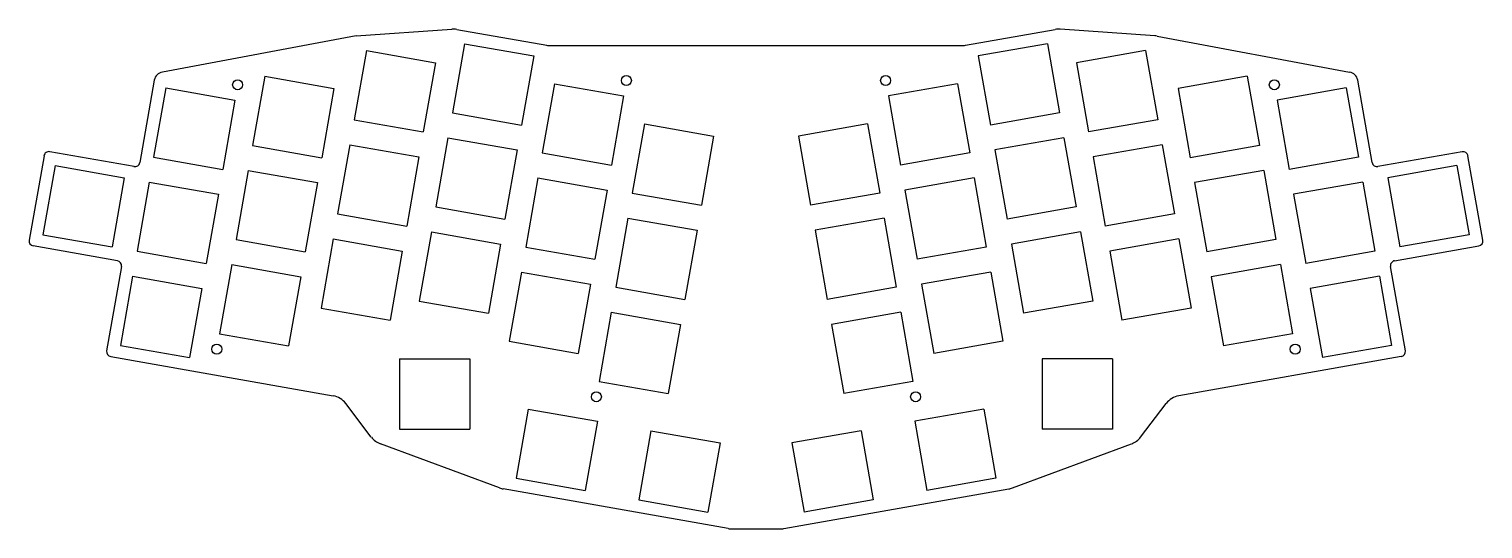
# Model space of a CAD drawing. Header units: millimetres. Extents: x 6 to 296, y 3 to 102.
import ezdxf

# ---------------------------------------------------------------- set-up
doc = ezdxf.new("R2010")
doc.units = ezdxf.units.MM
doc.header["$MEASUREMENT"] = 0
doc.layers.add('Outline', color=7, linetype='Continuous')

msp = doc.modelspace()

# ---------------------------------------------------------------- linework, layer by layer
at = {"color": 7, "true_color": 0xffffff}
for p, q in [((92.68, 99.51), (90.25, 85.73)), ((92.68, 99.51), (106.47, 97.08)), ((208.91, 99.51), (195.13, 97.08)), ((208.91, 99.51), (211.34, 85.73)), ((73.09, 98.13), (70.66, 84.35)), ((73.09, 98.13), (86.88, 95.7)), ((86.88, 95.7), (84.45, 81.91)), ((106.47, 97.08), (104.04, 83.3)), ((195.13, 97.08), (197.56, 83.3)), ((228.5, 98.13), (214.71, 95.7)), ((214.71, 95.7), (217.14, 81.91)), ((228.5, 98.13), (230.93, 84.35)), ((52.84, 93), (50.41, 79.21)), ((52.84, 93), (66.63, 90.57)), ((248.75, 93), (234.96, 90.57)), ((248.75, 93), (251.18, 79.21)), ((33.09, 90.68), (30.66, 76.89)), ((33.09, 90.68), (46.88, 88.25)), ((66.63, 90.57), (64.2, 76.78)), ((110.61, 91.52), (108.18, 77.73)), ((110.61, 91.52), (124.4, 89.09)), ((190.98, 91.52), (177.19, 89.09)), ((190.98, 91.52), (193.41, 77.73)), ((234.96, 90.57), (237.39, 76.78)), ((268.5, 90.68), (254.72, 88.25)), ((268.5, 90.68), (270.93, 76.89)), ((46.88, 88.25), (44.45, 74.46)), ((124.4, 89.09), (121.97, 75.3)), ((177.19, 89.09), (179.62, 75.3)), ((254.72, 88.25), (257.15, 74.46)), ((70.66, 84.35), (84.45, 81.91)), ((90.25, 85.73), (104.04, 83.3)), ((211.34, 85.73), (197.56, 83.3)), ((230.93, 84.35), (217.14, 81.91)), ((128.55, 83.52), (126.12, 69.73)), ((128.55, 83.52), (142.33, 81.09)), ((173.05, 83.52), (159.26, 81.09)), ((173.05, 83.52), (175.48, 69.73)), ((50.41, 79.21), (64.2, 76.78)), ((69.78, 79.37), (67.35, 65.58)), ((69.78, 79.37), (83.57, 76.94)), ((89.37, 80.75), (86.94, 66.97)), ((89.37, 80.75), (103.16, 78.32)), ((103.16, 78.32), (100.73, 64.54)), ((142.33, 81.09), (139.9, 67.3)), ((159.26, 81.09), (161.69, 67.3)), ((212.22, 80.75), (198.43, 78.32)), ((198.43, 78.32), (200.86, 64.54)), ((212.22, 80.75), (214.65, 66.97)), ((231.81, 79.37), (218.02, 76.94)), ((231.81, 79.37), (234.24, 65.58)), ((251.18, 79.21), (237.39, 76.78)), ((30.66, 76.89), (44.45, 74.46)), ((83.57, 76.94), (81.14, 63.15)), ((108.18, 77.73), (121.97, 75.3)), ((193.41, 77.73), (179.62, 75.3)), ((218.02, 76.94), (220.45, 63.15)), ((270.93, 76.89), (257.15, 74.46)), ((11.02, 75.23), (8.59, 61.44)), ((11.02, 75.23), (24.81, 72.79)), ((24.81, 72.79), (22.38, 59.01)), ((49.53, 74.24), (47.1, 60.45)), ((49.53, 74.24), (63.32, 71.81)), ((107.31, 72.76), (104.87, 58.97)), ((107.31, 72.76), (121.09, 70.32)), ((194.29, 72.76), (180.5, 70.32)), ((194.29, 72.76), (196.72, 58.97)), ((252.06, 74.24), (238.27, 71.81)), ((252.06, 74.24), (254.49, 60.45)), ((290.57, 75.23), (276.78, 72.79)), ((276.78, 72.79), (279.22, 59.01)), ((290.57, 75.23), (293, 61.44)), ((29.78, 71.92), (27.35, 58.13)), ((29.78, 71.92), (43.57, 69.49)), ((63.32, 71.81), (60.89, 58.02)), ((121.09, 70.32), (118.66, 56.54)), ((126.12, 69.73), (139.9, 67.3)), ((175.48, 69.73), (161.69, 67.3)), ((180.5, 70.32), (182.93, 56.54)), ((238.27, 71.81), (240.7, 58.02)), ((271.81, 71.92), (258.02, 69.49)), ((271.81, 71.92), (274.24, 58.13)), ((43.57, 69.49), (41.14, 55.7)), ((86.94, 66.97), (100.73, 64.54)), ((214.65, 66.97), (200.86, 64.54)), ((258.02, 69.49), (260.45, 55.7)), ((67.35, 65.58), (81.14, 63.15)), ((125.24, 64.76), (122.81, 50.97)), ((125.24, 64.76), (139.03, 62.33)), ((176.35, 64.76), (162.57, 62.33)), ((176.35, 64.76), (178.78, 50.97)), ((234.24, 65.58), (220.45, 63.15)), ((8.59, 61.44), (22.38, 59.01)), ((86.06, 61.99), (83.63, 48.21)), ((86.06, 61.99), (99.85, 59.56)), ((139.03, 62.33), (136.6, 48.54)), ((162.57, 62.33), (165, 48.54)), ((215.53, 61.99), (201.74, 59.56)), ((215.53, 61.99), (217.96, 48.21)), ((293, 61.44), (279.22, 59.01)), ((27.35, 58.13), (41.14, 55.7)), ((47.1, 60.45), (60.89, 58.02)), ((66.48, 60.61), (64.05, 46.82)), ((66.48, 60.61), (80.26, 58.18)), ((80.26, 58.18), (77.83, 44.39)), ((99.85, 59.56), (97.42, 45.77)), ((104.87, 58.97), (118.66, 56.54)), ((196.72, 58.97), (182.93, 56.54)), ((201.74, 59.56), (204.17, 45.77)), ((235.12, 60.61), (221.33, 58.18)), ((221.33, 58.18), (223.76, 44.39)), ((235.12, 60.61), (237.55, 46.82)), ((254.49, 60.45), (240.7, 58.02)), ((274.24, 58.13), (260.45, 55.7)), ((46.23, 55.48), (43.8, 41.69)), ((46.23, 55.48), (60.01, 53.05)), ((255.37, 55.48), (241.58, 53.05)), ((255.37, 55.48), (257.8, 41.69)), ((26.47, 53.16), (24.04, 39.37)), ((26.47, 53.16), (40.26, 50.73)), ((60.01, 53.05), (57.58, 39.26)), ((104, 54), (101.57, 40.21)), ((104, 54), (117.78, 51.56)), ((197.6, 54), (183.81, 51.56)), ((197.6, 54), (200.03, 40.21)), ((241.58, 53.05), (244.01, 39.26)), ((275.12, 53.16), (261.33, 50.73)), ((275.12, 53.16), (277.55, 39.37)), ((40.26, 50.73), (37.83, 36.94)), ((117.78, 51.56), (115.35, 37.78)), ((122.81, 50.97), (136.6, 48.54)), ((178.78, 50.97), (165, 48.54)), ((183.81, 51.56), (186.24, 37.78)), ((261.33, 50.73), (263.76, 36.94)), ((64.05, 46.82), (77.83, 44.39)), ((83.63, 48.21), (97.42, 45.77)), ((217.96, 48.21), (204.17, 45.77)), ((237.55, 46.82), (223.76, 44.39)), ((121.93, 46), (119.5, 32.21)), ((121.93, 46), (135.72, 43.57)), ((135.72, 43.57), (133.29, 29.78)), ((179.66, 46), (165.87, 43.57)), ((165.87, 43.57), (168.31, 29.78)), ((179.66, 46), (182.09, 32.21)), ((43.8, 41.69), (57.58, 39.26)), ((257.8, 41.69), (244.01, 39.26)), ((24.04, 39.37), (37.83, 36.94)), ((101.57, 40.21), (115.35, 37.78)), ((200.03, 40.21), (186.24, 37.78)), ((277.55, 39.37), (263.76, 36.94)), ((79.7, 36.7), (93.7, 36.7)), ((79.7, 36.7), (79.7, 22.7)), ((93.7, 36.7), (93.7, 22.7)), ((221.9, 36.7), (207.9, 36.7)), ((207.9, 36.7), (207.9, 22.7)), ((221.9, 36.7), (221.9, 22.7)), ((119.5, 32.21), (133.29, 29.78)), ((182.09, 32.21), (168.31, 29.78)), ((105.37, 26.67), (102.94, 12.88)), ((105.37, 26.67), (119.16, 24.24)), ((196.22, 26.67), (182.44, 24.24)), ((196.22, 26.67), (198.65, 12.88)), ((119.16, 24.24), (116.73, 10.45)), ((182.44, 24.24), (184.87, 10.45)), ((79.7, 22.7), (93.7, 22.7)), ((129.85, 22.35), (127.42, 8.57)), ((129.85, 22.35), (143.64, 19.92)), ((171.74, 22.35), (157.95, 19.92)), ((171.74, 22.35), (174.17, 8.57)), ((221.9, 22.7), (207.9, 22.7)), ((143.64, 19.92), (141.21, 6.14)), ((157.95, 19.92), (160.38, 6.14)), ((102.94, 12.88), (116.73, 10.45)), ((198.65, 12.88), (184.87, 10.45)), ((127.42, 8.57), (141.21, 6.14)), ((174.17, 8.57), (160.38, 6.14))]:
    msp.add_line(p, q, dxfattribs=at)
at = {"layer": 'Outline', "color": 7, "true_color": 0xffffff}
for p, q in [((71.04, 101.06), (90.14, 102.4)), ((91.12, 102.35), (109.05, 99.19)), ((192.55, 99.19), (210.48, 102.35)), ((230.32, 101.07), (211.45, 102.4)), ((71.04, 101.06), (32.4, 93.86)), ((109.74, 99.13), (191.85, 99.13)), ((230.77, 101.02), (269.19, 93.86)), ((30.8, 92.24), (27.91, 75.83)), ((273.69, 75.83), (270.79, 92.24)), ((8.8, 77.17), (5.84, 60.37)), ((26.75, 75.02), (9.96, 77.98)), ((291.63, 77.98), (274.84, 75.02)), ((295.75, 60.37), (292.79, 77.17)), ((23.44, 56.26), (6.65, 59.22)), ((278.15, 56.26), (294.94, 59.22)), ((24.25, 55.1), (21.29, 38.31)), ((280.3, 38.31), (277.34, 55.1)), ((22.1, 37.15), (66.48, 29.32)), ((279.49, 37.15), (235.11, 29.32)), ((74.08, 21.09), (68.97, 27.81)), ((227.51, 21.09), (232.63, 27.81)), ((99.67, 10.96), (75.88, 19.77)), ((201.92, 10.96), (225.71, 19.77)), ((145.26, 2.86), (100.37, 10.77)), ((156.34, 2.86), (201.22, 10.77)), ((145.95, 2.8), (155.64, 2.8))]:
    msp.add_line(p, q, dxfattribs=at)
for centre in [(124.94, 92.16), (176.65, 92.16), (47.42, 91.32), (254.17, 91.32), (43.25, 38.62), (258.34, 38.62), (118.96, 29.14), (182.63, 29.14)]:
    msp.add_circle(centre, 1, dxfattribs=at)
for centre, radius, start, end in [((90.42, 98.41), 4, 80, 94.0362), ((211.17, 98.41), 4, 85.9638, 100), ((109.74, 103.13), 4, 260, 270), ((191.85, 103.13), 4, 270, 280), ((230.04, 97.08), 4, 79.444, 85.9638), ((32.77, 91.89), 2, 100.556, 170), ((268.82, 91.89), 2, 10, 79.444), ((9.78, 76.99), 1, 80, 170), ((26.92, 76), 1, 260, 350), ((274.67, 76), 1, 190, 280), ((291.81, 76.99), 1, 10, 100), ((6.82, 60.2), 1, 170, 260), ((294.77, 60.2), 1, 280, 10), ((23.27, 55.27), 1, 350, 80), ((278.33, 55.27), 1, 100, 190), ((22.28, 38.13), 1, 170, 260), ((279.32, 38.13), 1, 280, 10), ((65.79, 25.38), 4, 37.3179, 80), ((235.81, 25.38), 4, 100, 142.6821), ((77.27, 23.52), 4, 217.3179, 249.693), ((224.33, 23.52), 4, 290.307, 322.6821), ((101.06, 14.71), 4, 249.693, 260), ((200.53, 14.71), 4, 280, 290.307), ((145.95, 6.8), 4, 260, 270), ((155.64, 6.8), 4, 270, 280)]:
    msp.add_arc(centre, radius, start, end, dxfattribs=at)

doc.saveas('drawing.dxf')
